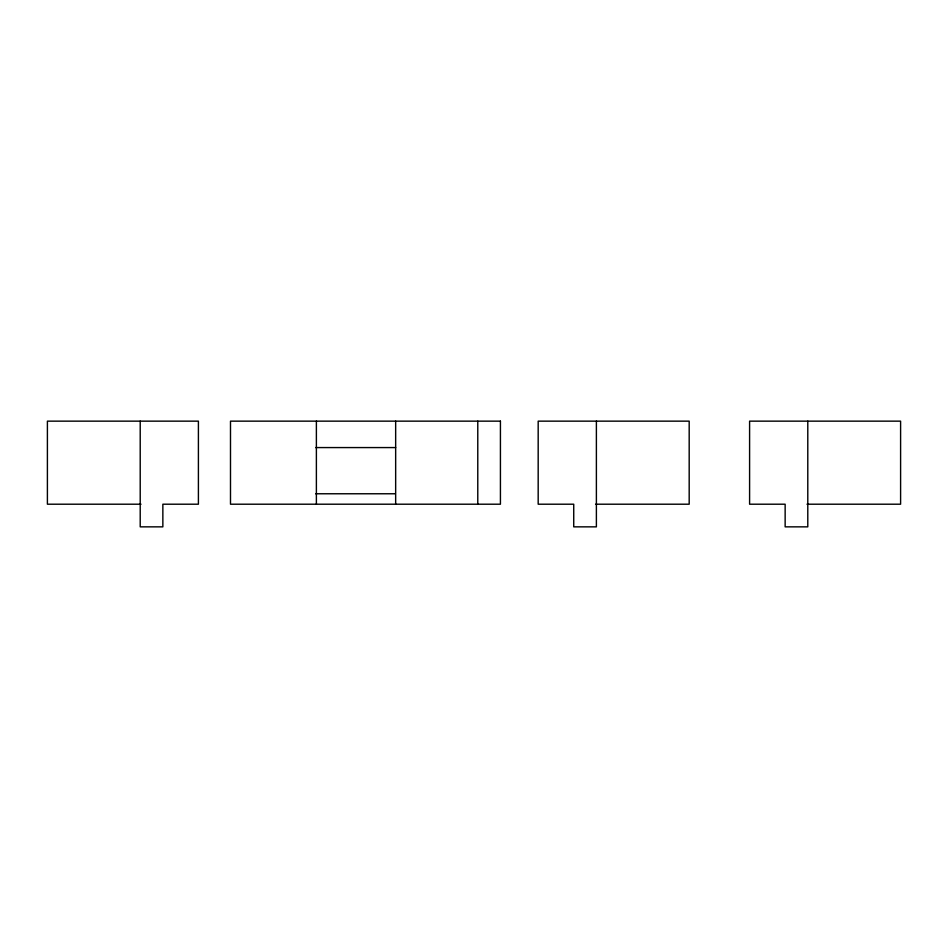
<?xml version="1.0" encoding="UTF-8"?>
<svg xmlns="http://www.w3.org/2000/svg" width="948" height="948" viewBox="0 0 948 948"><rect width="100%" height="100%" fill="white"/><g stroke="black" fill="none" stroke-linecap="round" stroke-linejoin="round"><path stroke-width="1.42" d="M315.613 447.575L395.66 447.575M315.613 493.766L395.245 493.766M141.015 504.206L47.4 504.206L47.4 421.149L198.405 421.149L198.405 504.206L162.855 504.206L162.855 526.851L140.209 526.851L140.209 421.149M595.569 504.206L689.184 504.206L689.184 421.149L538.18 421.149L538.18 504.206L573.73 504.206L573.73 526.851L596.387 526.851L596.387 421.149M806.985 504.206L900.6 504.206L900.6 421.149L749.595 421.149L749.595 504.206L785.145 504.206L785.145 526.851L807.791 526.851L807.791 421.149M477.78 421.149L477.78 504.206M395.66 421.149L395.66 504.206M316.383 421.149L316.383 504.206M500.426 421.149L230.494 421.149L230.494 504.206L500.426 504.206L500.426 421.149"/></g></svg>
